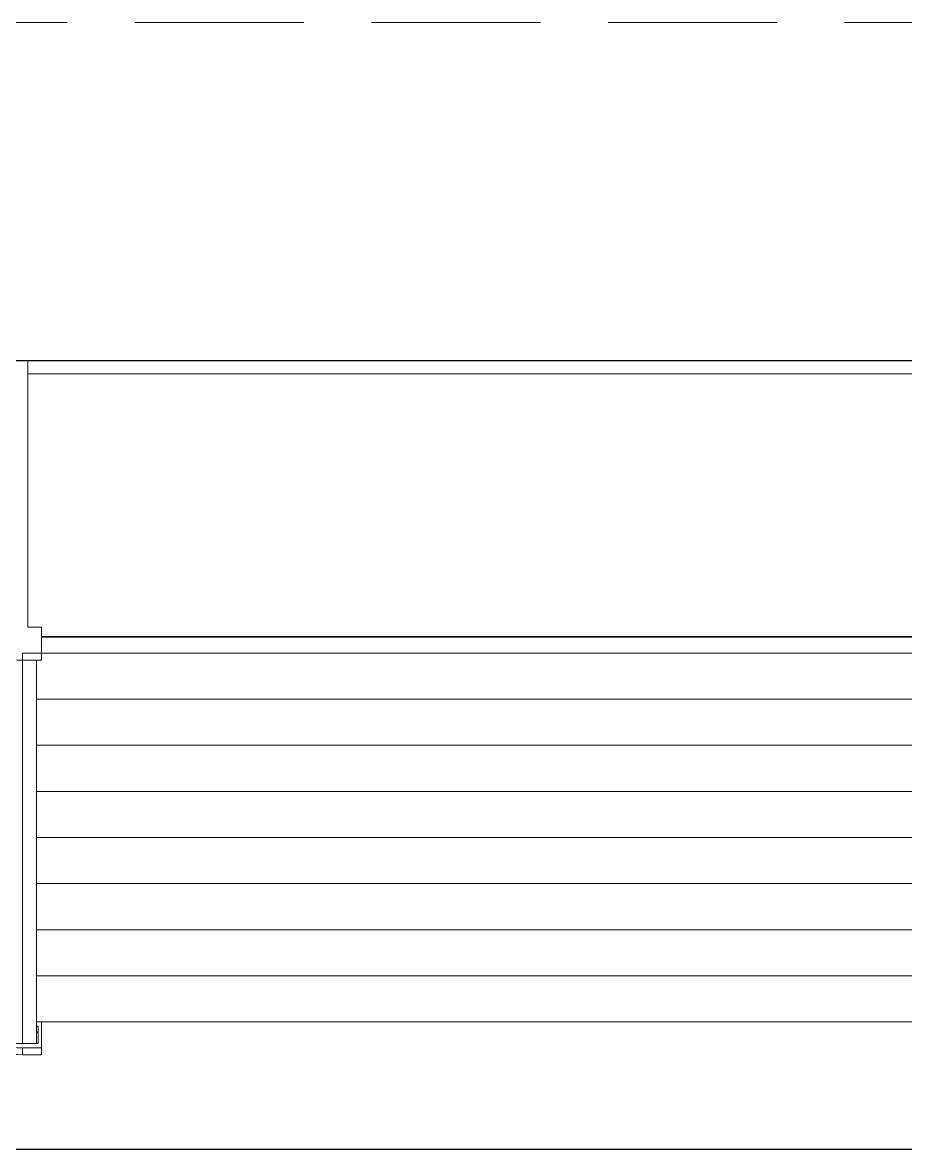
# Model space of a CAD drawing. Extents: x 3443499 to 7125205, y -1700016 to -264854.
# Drawn here: x 3537719 to 3538111, y -1020429 to -1019929 of the extents above; entities that cross this region are included whole.
import ezdxf

# ---------------------------------------------------------------- set-up
doc = ezdxf.new("R2010")
doc.units = 0
doc.header["$LTSCALE"] = 1000
doc.header["$MEASUREMENT"] = 0
doc.linetypes.add('DASH', pattern=[0.35, 0.25, -0.1])
doc.layers.add('!校对', color=2, linetype='CONTINUOUS')
doc.layers.add('看线', color=185, linetype='CONTINUOUS')
doc.layers.add('平面-看线', color=252, linetype='CONTINUOUS', lineweight=15)
doc.layers.add('平面-空调预留孔', color=252, linetype='CONTINUOUS', lineweight=15)

# ---------------------------------------------------------------- blocks, each defined once
blk = doc.blocks.new('gdgdgdrgdfsfs')
at = {"layer": '平面-空调预留孔', "color": 252}
for p, q in [((701373.32, 763967.56), (701455.02, 763967.56)), ((701455.02, 763967.56), (701455.02, 763849.22)), ((703030.02, 763961.62), (701455.02, 763961.62)), ((701455.02, 763849.22), (701461.18, 763849.22)), ((701461.18, 763849.22), (701461.18, 763834.7)), ((703023.86, 763845.19), (701461.18, 763845.19)), ((703023.86, 763844.89), (701461.18, 763844.89)), ((701461.18, 763837.76), (701452.7, 763837.76)), ((701452.7, 763837.76), (701452.7, 763664.59)), ((703023.86, 763837.79), (701461.18, 763837.79)), ((701452.7, 763834.7), (701461.18, 763834.7)), ((701458.87, 763834.7), (701458.87, 763664.59)), ((703026.17, 763817.33), (701458.87, 763817.33)), ((703026.17, 763796.87), (701458.87, 763796.87)), ((703026.17, 763776.42), (701458.87, 763776.42)), ((703026.17, 763755.96), (701458.87, 763755.96)), ((703026.17, 763735.5), (701458.87, 763735.5)), ((703026.17, 763715.04), (701458.87, 763715.04)), ((703026.17, 763694.59), (701458.87, 763694.59)), ((701458.87, 763674.13), (701461.18, 763674.13)), ((703026.17, 763674.13), (701458.87, 763674.13)), ((701459.64, 763672.22), (701458.87, 763672.22)), ((701459.64, 763664.59), (701459.64, 763672.22)), ((701461.18, 763659.61), (701461.18, 763674.13)), ((701459.64, 763669.66), (701458.87, 763669.66)), ((701452.7, 763664.59), (701459.64, 763664.59)), ((701461.18, 763662.68), (701452.7, 763662.68)), ((701452.7, 763659.61), (701452.7, 763662.68)), ((701452.7, 763659.61), (701461.18, 763659.61))]:
    blk.add_line(p, q, dxfattribs=at)
for points, knots in [([(701396.44, 763843.22), (701402.57, 763841.33), (701414.96, 763838.18), (701433.77, 763835.33), (701446.39, 763834.7), (701452.7, 763834.7)], [0, 0, 0, 0, 24.225112, 48.471236, 72.728, 72.728, 72.728, 72.728]), ([(701452.7, 763662.68), (701446.39, 763662.68), (701433.77, 763663.31), (701414.96, 763666.16), (701402.57, 763669.31), (701396.44, 763671.2)], [0, 0, 0, 0, 24.256764, 48.502888, 72.728, 72.728, 72.728, 72.728]), ([(701396.44, 763668.13), (701402.57, 763666.25), (701414.96, 763663.09), (701433.77, 763660.24), (701446.39, 763659.61), (701452.7, 763659.61)], [0, 0, 0, 0, 24.22556, 48.472753, 72.728, 72.728, 72.728, 72.728])]:
    blk.add_open_spline(points, degree=3, knots=knots, dxfattribs=at)
blk.add_open_spline([(701438.63, 763665.12), (701443.32, 763664.76), (701448.01, 763664.59), (701452.7, 763664.59)], degree=3, dxfattribs=at)
blk = doc.blocks.new('A$C74FB3979')
at = {"layer": '平面-看线', "color": 252, "linetype": 'DASH', "ltscale": 0.3}
blk.add_line((23699.81, -343.41), (17799.81, -343.41), dxfattribs=at)
at = {"layer": '看线', "color": 252, "ltscale": 0.5}
for points in [[(17799.81, -493.41), (23649.81, -493.41)], [(19799.81, -493.41), (19799.81, -843.41), (17799.81, -843.41), (17799.81, -493.41)]]:
    blk.add_lwpolyline(points, dxfattribs=at)
at = {"layer": '平面-空调预留孔', "color": 252}
blk.add_blockref('gdgdgdrgdfsfs', (-683442.71, -764460.97), dxfattribs=at)

msp = doc.modelspace()

# ---------------------------------------------------------------- block references
at = {"layer": '!校对'}
msp.add_blockref('A$C74FB3979', (3519709.31, -1019585.26), dxfattribs=at)

doc.saveas('drawing.dxf')
